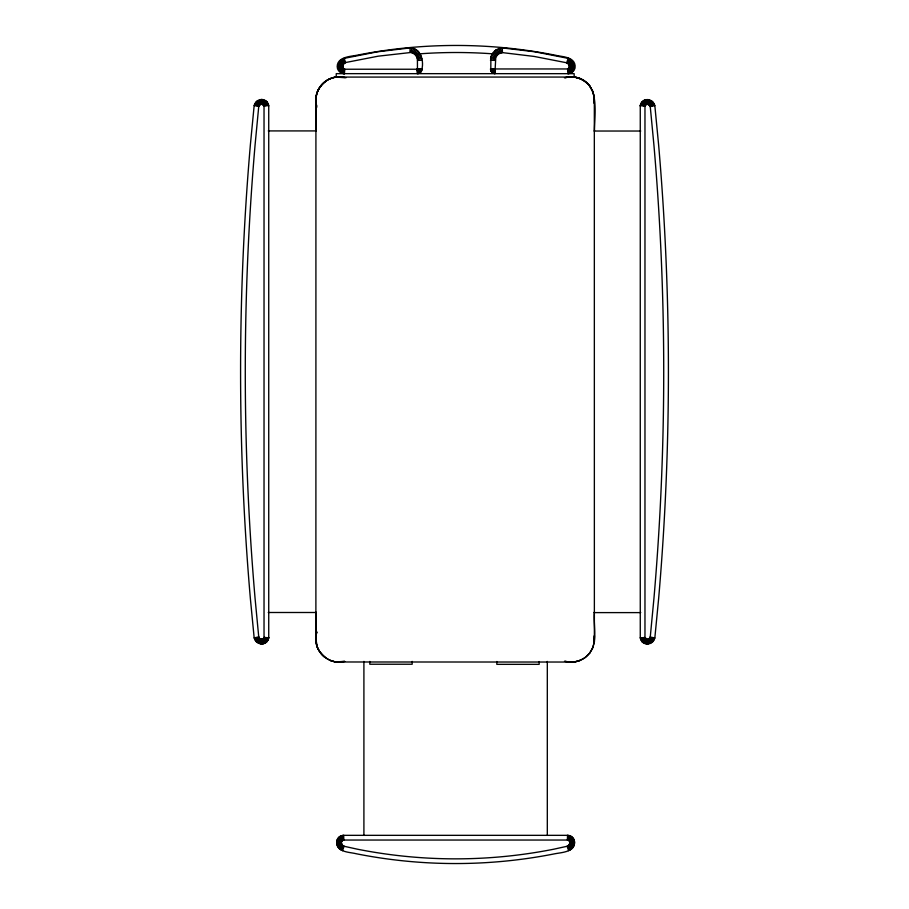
<?xml version="1.0" encoding="UTF-8"?>
<svg xmlns="http://www.w3.org/2000/svg" width="909" height="909" viewBox="0 0 909 909"><rect width="100%" height="100%" fill="white"/><g stroke="black" fill="none" stroke-linecap="round" stroke-linejoin="round"><path stroke-width="1.36" d="M336.239 662.025C325.922 660.673 317.309 652.264 315.889 641.936L315.923 97.127C317.593 83.435 332.705 73.231 345.909 77.799M315.934 639.004C315.65 646.163 319.57 652.935 324.979 657.4M315.934 636.277L315.934 612.064M316.037 131.328L316.048 97.297M330.172 78.697L336.228 76.981L336.239 73.652L574.158 73.674L574.158 76.97C600.656 80.901 594.566 112.284 594.452 131.214M594.418 611.916C593.02 626.858 599.633 646.754 585.305 657.377C579.658 661.354 572.272 663.32 565.546 661.298M261.735 104.149L264.03 106.035L264.03 637.379C263.394 640.504 258.565 639.288 258.69 636.368L255.065 598.315A2629.555 2629.555 0 0 1 255.065 145.099L258.69 107.046C259.201 103.228 264.337 105.012 261.747 99.433L266.735 101.501L268.734 105.91M640.266 637.618L642.265 642.027L647.253 644.095C644.663 638.516 649.799 640.3 650.31 636.482L653.935 598.44A2629.555 2629.555 0 0 0 653.935 145.213L650.31 107.16C650.435 104.251 645.606 103.024 644.97 106.148L644.97 637.493L647.265 639.379M315.889 639.175L317.446 647.606M594.316 103.387L594.327 97.24L592.759 91.309L589.714 85.98M495.291 68.959L495.144 73.663L492.792 73.038L490.792 70.766L490.894 56.847L492.28 53.722L495.825 50.029L502.257 47.904L534.89 51.802L568.193 58.369L572.772 61.982L573.909 64.709L573.897 68.505L572.068 71.663L568 73.663L567.534 68.959L495.155 68.959L495.791 57.142L498.473 53.926L502.45 52.62L534.151 56.438L566.102 62.664C569.091 62.857 570.988 68.05 567.534 68.959M567.386 840.041L567.534 835.337L343.682 835.337L343.829 840.041L567.386 840.041C571.431 840.143 569.909 846.256 566.557 846.393L554.126 849.131A504.063 504.063 0 0 1 357.089 849.131L344.659 846.393C341.307 846.256 339.784 840.143 343.829 840.041M409.936 52.347L410.118 47.904C420.56 48.109 424.003 60.414 421.958 68.959C422.003 71.481 419.753 73.731 417.231 73.686L417.095 69.243L344.818 69.232C341.034 68.311 342.932 62.641 346.204 62.414L378.189 56.176L411.027 52.472L414.049 53.711L416.311 56.063L417.424 59.142L417.447 69.129L421.322 71.322M344.261 73.663L339.705 70.97L338.239 66.675L340.182 61.176L344.181 58.369L377.496 51.802L410.118 47.904M343.216 835.371C339.239 835.485 336.069 839.473 336.682 843.37C337.728 852.472 349.806 852.097 356.169 853.733A508.767 508.767 0 0 0 555.047 853.733C561.614 852.472 574.545 852.074 574.59 842.382C574.67 838.575 571.227 835.189 567.421 835.337M568 73.663C572.204 73.845 575.772 69.754 575.113 65.63C574.068 56.528 561.989 56.903 555.626 55.267A508.767 508.767 0 0 0 356.748 55.267C350.181 56.528 337.25 56.926 337.205 66.618C337.125 70.436 340.557 73.799 344.375 73.663L344.818 69.232M261.747 99.433L256.52 101.456L254.168 105.512L250.384 144.69A2634.259 2634.259 0 0 0 250.384 598.724L254.168 637.902L256.52 641.959L260.792 643.924L261.372 639.243M647.628 104.285L648.208 99.604C644.367 99.013 640.413 102.103 640.266 106.035M262.053 104.171L262.667 99.49M494.53 73.629L495.144 68.959L490.474 69.573M567.841 840.064L568 835.371M646.333 644.038L646.947 639.357M647.253 644.095L652.48 642.072L654.832 638.016L658.616 598.838A2634.259 2634.259 0 0 0 658.616 144.804L654.832 105.626L652.48 101.569L648.208 99.604M411.027 52.472L411.822 48.097M260.792 643.924C264.633 644.515 268.587 641.424 268.734 637.504M259.849 643.742L260.997 639.175M648.003 104.353L649.151 99.785M317.616 91.355L315.923 97.399L315.946 103.535L316.911 107.092M316.809 632.244L315.866 635.811L315.889 641.947M262.349 104.228L263.565 99.672M344.375 73.663L343.466 73.493L344.625 69.198M493.928 73.504L495.144 68.959L490.599 70.186M568.148 840.121L569.364 835.576M645.435 643.856L646.651 639.3M315.9 635.493L316.866 631.937M592.748 647.753L594.361 641.788L594.384 635.652L594.372 641.788L594.327 97.229L592.725 91.309L589.634 86.003M412.084 52.745L413.481 48.518M264.03 106.035L268.734 105.569L268.734 637.845L267.757 639.413M644.97 637.493L640.266 637.959L640.266 105.683L641.243 104.115M566.671 62.823L568.193 58.369M342.557 850.688L344.079 846.234M258.94 643.458L260.644 639.061M648.356 104.467L650.06 100.07M262.644 104.33L264.439 99.967M344.295 69.084L342.591 73.186L343.466 73.493M493.337 73.311L495.144 68.959L490.792 70.766M644.561 643.561L646.356 639.209M568.432 840.223L570.238 835.871M567.102 63.005L569.114 58.744M341.648 850.313L343.659 846.063M413.106 53.154L415.072 49.166M258.076 643.061L260.304 638.902M648.696 104.626L650.924 100.467M336.228 76.947C327.979 78.151 320.832 83.855 317.491 91.445L320.661 86.037M262.917 104.455L265.269 100.376M341.773 72.777L343.988 68.936M492.792 73.038L495.144 68.959L491.065 71.311M643.731 643.152L646.083 639.072M568.704 840.359L571.068 836.28M589.668 653.06L592.748 647.719M567.5 63.221L569.988 59.221M340.773 849.847L343.261 845.836M414.049 53.711L416.549 50.029M257.27 642.561L259.985 638.709M649.015 104.819L651.73 100.967M263.167 104.626L266.042 100.888M341 72.266L343.704 68.743M492.28 72.697L495.144 68.959L491.405 71.822M642.958 642.64L645.833 638.902M568.966 840.53L571.829 836.791M567.875 63.482L570.795 59.789M339.966 849.279L342.886 845.575M570.909 72.288L568.909 73.493L567.682 68.936M414.913 54.392L417.901 51.097M649.31 105.058L652.48 101.569M256.52 641.959L259.69 638.47M568.216 63.789L571.534 60.437M339.227 848.62L342.534 845.279M320.536 86.128L324.99 81.674M585.419 657.4L589.793 652.98M263.394 104.83L266.735 101.501M340.307 71.663L343.454 68.516M491.814 72.288L495.144 68.959M642.265 642.027L645.606 638.697M569.193 840.734L572.522 837.394M419.038 73.322L417.265 69.232L420.981 71.834M649.571 105.319L653.139 102.251M255.861 641.277L259.429 638.209M415.674 55.176L419.083 52.324M568.523 64.13L572.193 61.176M338.557 847.881L342.227 844.938M263.599 105.069L267.337 102.194M339.705 70.97L343.227 68.266M641.663 641.334L645.401 638.47M569.398 840.961L573.136 838.098M419.594 73.05L417.367 69.198L420.572 72.3M649.799 105.626L653.719 103.012M255.281 640.515L259.201 637.913M568.795 64.505L572.772 61.982M337.989 847.074L341.966 844.563M416.311 56.063L420.094 53.722M585.419 657.389C579.487 661.695 571.556 663.581 564.5 661.184M263.769 105.319L267.848 102.967M339.182 70.198L343.034 67.982M641.152 640.572L645.231 638.209M569.568 841.211L573.647 838.859M330.297 78.515C320.013 82.742 313.548 94.831 316.639 105.637M649.98 105.944L654.196 103.831M254.804 639.697L259.02 637.584M341.92 835.814L343.795 835.337M569.011 64.903L573.261 62.846M337.5 846.211L341.739 844.154M416.833 57.04L420.89 55.233M338.773 69.368L342.886 67.675M263.905 105.592L268.257 103.785M640.743 639.743L645.095 637.936M569.704 841.495L574.056 839.689M650.128 106.285L654.571 104.717M254.429 638.811L258.872 637.243M569.193 65.323L573.636 63.755M337.125 845.302L341.568 843.734M417.197 58.074L421.481 56.847M565.512 77.731C574.272 75.208 584.01 79.026 589.634 86.014M344.704 661.457L336.205 662.127L330.262 660.536M580.158 660.423L574.238 662.036L336.057 661.979C327.899 660.661 320.684 655.207 317.446 647.572M338.478 68.505L342.773 67.346M264.008 105.887L268.553 104.66M640.447 638.868L644.992 637.641M569.795 841.779L574.352 840.564M564.455 77.856C573.534 74.799 583.896 78.617 589.714 86.014M344.568 661.343L336.057 661.945M569.318 65.766L573.909 64.709M336.853 844.347L341.443 843.302M650.23 106.648L654.832 105.626M254.168 637.902L258.77 636.879M417.424 59.142L421.833 58.528M338.307 67.596L342.704 67.016M569.852 842.086L574.533 841.461M569.398 66.221L574.079 65.687M336.682 843.37L341.364 842.848M417.095 69.243L418.458 73.527M417.515 60.392L421.958 60.233M490.44 68.959L495.144 68.811M338.239 66.675L342.682 66.652M569.875 842.404L574.59 842.382M572.034 77.06L336.091 77.083L344.602 77.697M268.269 130.919L316.241 130.919M594.202 131.032L640.731 131.032M268.269 612.496L316.207 612.496M594.179 612.609L640.731 612.609M569.42 66.652L574.136 66.675M336.625 842.382L341.341 842.404M490.428 60.233L495.121 60.392M417.515 68.823L421.958 68.959M640.266 105.683L644.97 106.148M264.03 637.379L268.734 637.845M338.296 65.687L342.716 66.187M569.852 842.848L574.533 843.37M569.398 66.982L574.079 67.596M417.504 69.004L421.912 69.584M336.682 841.461L341.364 842.086M490.542 58.528L495.212 59.176M254.168 105.512L258.77 106.535M650.23 636.993L654.832 638.016M338.466 64.709L342.795 65.709M569.773 843.302L574.363 844.347M569.341 67.277L573.897 68.505M640.447 104.774L644.992 106.001M421.787 70.186L417.492 69.039L421.594 70.766M264.008 637.527L268.553 638.754M336.864 840.564L341.42 841.779M574.158 76.97L580.078 78.572M490.894 56.847L495.428 58.142M568.443 835.462L569.295 835.814M338.739 63.755L342.932 65.232M569.648 843.734L574.09 845.302M254.429 104.603L258.872 106.171M650.128 637.357L654.571 638.936M569.239 67.573L573.602 69.368M640.743 103.899L645.095 105.705M263.905 637.823L268.257 639.629M337.159 839.689L341.511 841.495M491.485 55.233L495.791 57.142M339.125 62.846L343.113 64.789M569.477 844.154L573.715 846.211M254.804 103.717L259.02 105.83M649.98 637.698L654.196 639.811M641.152 103.081L645.231 105.433M569.102 67.845L573.193 70.198M263.769 638.095L267.848 640.447M337.569 838.859L341.648 841.211M492.28 53.722L496.291 56.21M339.602 61.982L343.352 64.357M569.25 844.563L573.227 847.074M255.281 102.899L259.201 105.501M649.799 638.027L653.719 640.629M342.5 73.186L341.466 72.288M641.663 102.308L645.401 105.183M568.943 68.095L572.681 70.97M263.599 638.345L267.337 641.22M338.08 838.098L341.818 840.961M340.182 61.176L343.636 63.96M568.989 844.938L572.659 847.881M493.292 52.324L496.905 55.347M255.861 102.138L259.429 105.205M649.571 638.323L653.139 641.39M569.682 836.064L570.329 836.712M642.265 101.615L645.606 104.944M568.739 68.334L572.068 71.663M263.394 638.584L266.735 641.913M338.693 837.394L342.023 840.734M320.502 652.901L324.831 657.252M340.841 60.437L343.966 63.596M568.682 845.279L571.988 848.62M256.52 101.456L259.69 104.944M649.31 638.595L652.48 642.072M494.473 51.097L497.643 54.585M267.757 104.001L268.519 105.137M641.243 639.527L640.481 638.391M341.579 59.789L344.329 63.278M568.33 845.575L571.25 849.279M642.958 101.013L645.833 104.751M568.5 68.527L571.375 72.266M417.401 69.186L420.106 72.709M263.167 638.788L266.042 642.527M339.387 836.791L342.25 840.53M649.015 638.822L651.73 642.674M257.27 100.854L259.985 104.705M495.825 50.029L498.473 53.926M342.398 59.221L344.738 62.994M567.955 845.836L570.443 849.847M643.731 100.49L646.083 104.58M568.25 68.698L570.602 72.777M262.917 638.959L265.269 643.038M340.148 836.28L342.511 840.359M648.696 639.027L650.924 643.174M258.076 100.354L260.304 104.512M497.303 49.166L499.393 53.392M343.261 58.744L345.159 62.755M567.557 846.063L569.568 850.313M644.561 100.081L646.356 104.444M567.977 68.834L569.784 73.186M262.644 639.084L264.439 643.447M340.977 835.871L342.784 840.223M648.356 639.175L650.06 643.572M258.94 99.956L260.644 104.353M344.181 58.369L345.613 62.573M567.125 846.234L568.659 850.688M498.893 48.518L500.37 52.995M645.435 99.785L646.651 104.342M341.852 835.576L343.068 840.121M262.349 639.186L263.565 643.742M648.003 639.288L649.151 643.856M259.849 99.672L260.997 104.24M500.552 48.097L501.404 52.733M646.333 99.615L646.947 104.285M417.265 69.232L417.845 73.64M342.761 835.394L343.375 840.064M262.053 639.243L262.667 643.924M647.628 639.357L648.208 644.038M260.792 99.49L261.372 104.171M502.257 47.904L502.45 52.62M647.253 99.547L647.265 104.262M594.327 97.24L594.35 103.387M261.735 639.266L261.747 643.981M547.309 661.422L547.309 835.337M539.151 661.547L539.151 664.343L496.825 664.343L496.825 661.513M412.175 661.4L412.175 664.229L369.804 664.229L369.804 661.434M363.907 661.422L363.907 835.337M419.31 53.858A505.234 505.234 0 0 1 493.064 53.858"/></g></svg>
